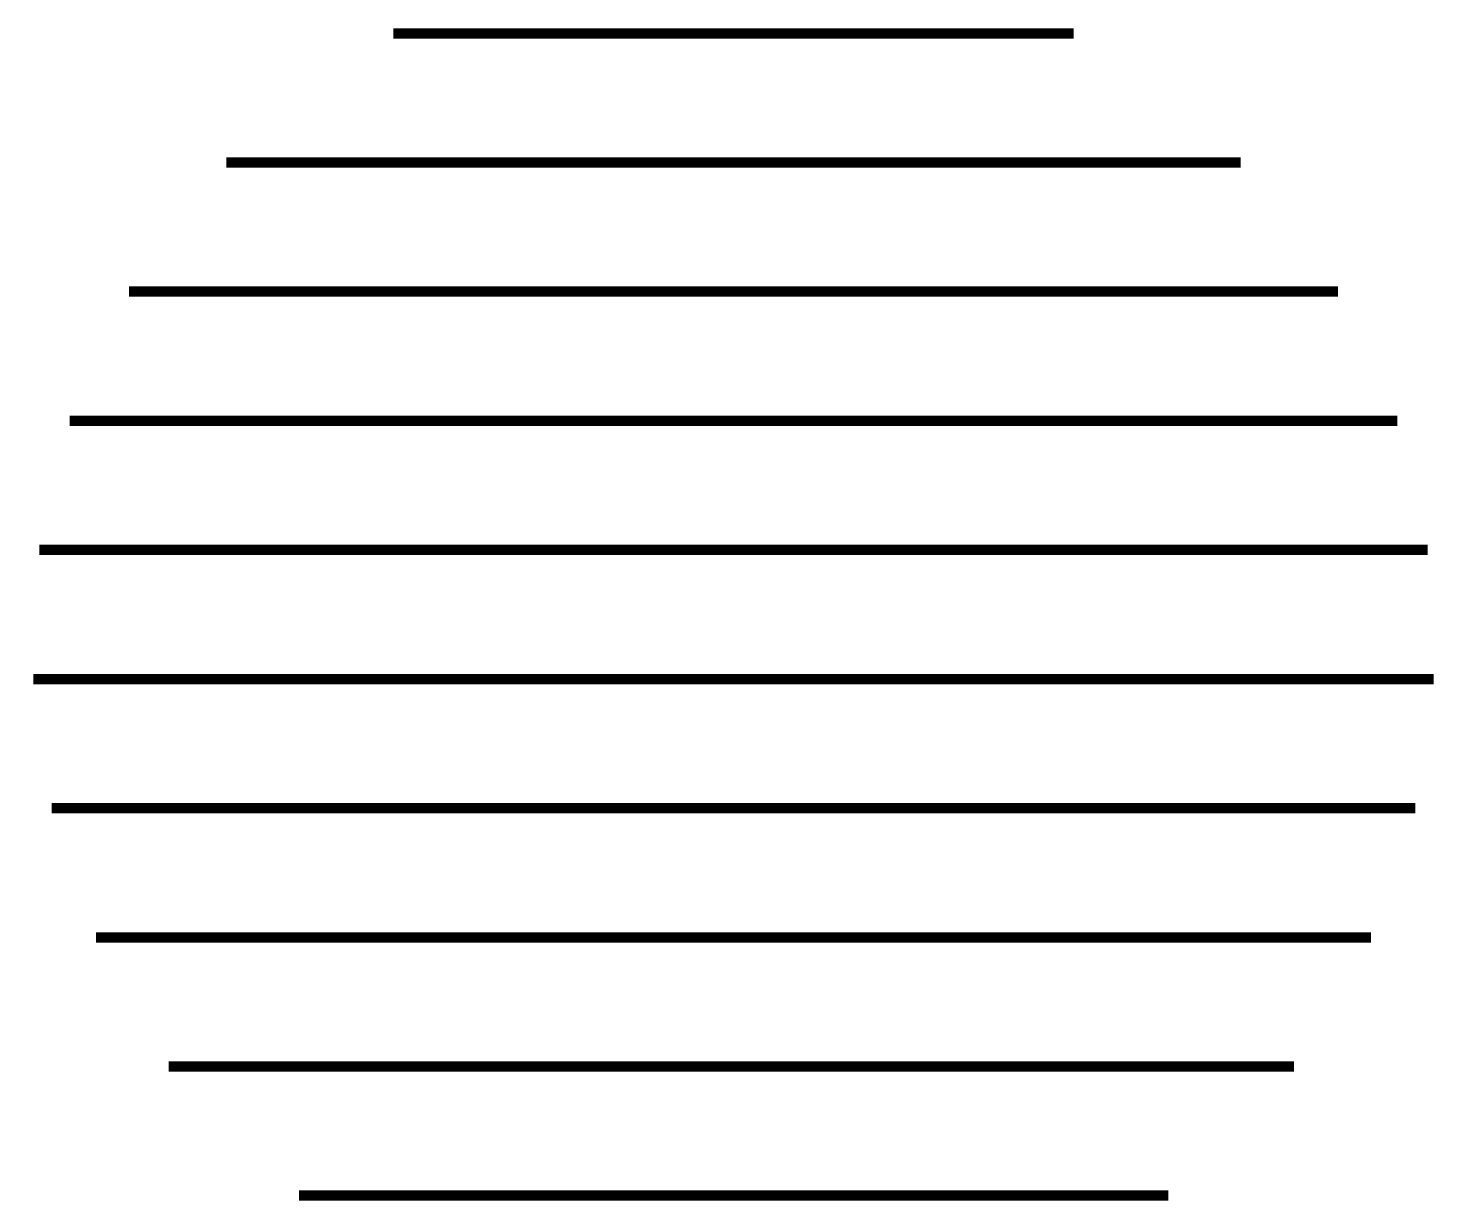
# Paper-space layout 'Layout1' of a CAD drawing. Extents: x 34631 to 37907, y 29798 to 32522.
import ezdxf

# ---------------------------------------------------------------- set-up
doc = ezdxf.new("R2010")
doc.units = 0
doc.header["$LTSCALE"] = 2500
doc.layers.add('CONC', color=1, linetype='CONTINUOUS')

psp = doc.layouts.get("Layout1")

# ---------------------------------------------------------------- linework, layer by layer
at = {"layer": 'CONC', "color": 0, "const_width": 24}
for points in [[(35479.2, 32510.2), (37058.4, 32510.2)], [(35090.9, 32210.2), (37446.7, 32210.2)], [(34864.8, 31910.2), (37672.9, 31910.2)], [(34727.6, 31610.2), (37810, 31610.2)], [(34643.1, 31010.2), (37894.6, 31010.2)], [(34685.5, 30710.2), (37852.2, 30710.2)], [(34788.6, 30410.2), (37749, 30410.2)], [(34957, 30110.2), (37570.7, 30110.2)], [(35259.5, 29810.2), (37278.2, 29810.2)]]:
    psp.add_lwpolyline(points, dxfattribs=at)
at = {"layer": 'CONC', "color": 0}
psp.add_lwpolyline([(34656.6, 31310.2, 24, 24, 0), (37881, 31310.2, 0, 0, 0)], format="xyseb", dxfattribs=at)

doc.saveas('drawing.dxf')
